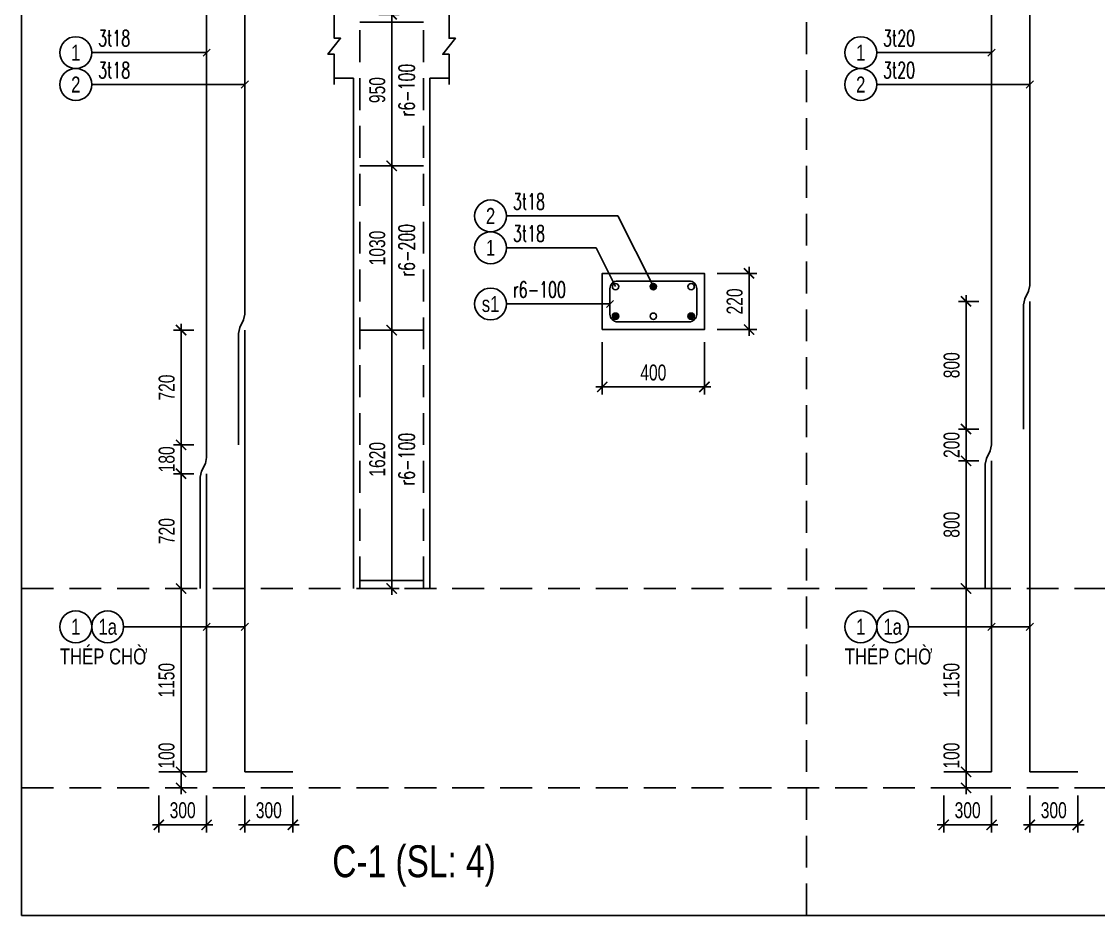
# Model space of a CAD drawing. Header units: millimetres. Extents: x -529861 to -223882, y -171969 to 61504.
# Drawn here: x -470035 to -465816, y -80713 to -77210 of the extents above; entities that cross this region are included whole.
import ezdxf
from ezdxf.enums import TextEntityAlignment as Align

# ---------------------------------------------------------------- set-up
doc = ezdxf.new("R2010")
doc.units = ezdxf.units.MM
doc.header["$LTSCALE"] = 5000
doc.linetypes.add('HIDDEN', pattern=[0.375, 0.25, -0.125])
doc.layers.get('Defpoints').update_dxf_attribs({"color": 143})
for name, color, linetype in [('KC_DIM', 1, 'Continuous'), ('KCS_BORDER', 3, 'Continuous'), ('KCS_CHI', 1, 'Continuous'), ('KCS_DIM', 1, 'Continuous'), ('KCS_HIDDEN', 8, 'HIDDEN'), ('KCS_SOTHEP_CIRCLE', 1, 'Continuous'), ('KCS_SOTHEP_TEXT', 2, 'Continuous'), ('KCS_STEEL', 4, 'Continuous'), ('KCS_STEEL_HIDDEN', 4, 'HIDDEN'), ('KCS_STEEL_SNODE', 6, 'Continuous'), ('KCS_TEXT', 2, 'Continuous'), ('KCS_TEXT_TCK', 4, 'Continuous')]:
    doc.layers.add(name, color=color, linetype=linetype)
doc.styles.add('KCS_BIGTEXT', font='arial.ttf', dxfattribs={"width": 0.75})
doc.styles.add('KCS_SMTEXT', font='arial.ttf', dxfattribs={"width": 0.7})
doc.styles.add('vnsimpli', font='vnsimli.shx', dxfattribs={"width": 0.65})
doc.dimstyles.new('KCS_DIM25', dxfattribs={"dimscale": 25, "dimtxt": 2.5, "dimasz": 1.6, "dimexe": 1.2, "dimexo": 0, "dimgap": 1, "dimtad": 1, "dimdec": 0, "dimzin": 0, "dimdsep": 46, "dimtxsty": 'KCS_SMTEXT', "dimblk": 'ARCHTICK', "dimcen": 0, "dimdle": 1, "dimclrd": 256, "dimclre": 256, "dimclrt": 2, "dimadec": 0, "dimazin": 0, "dimtfac": 1, "dimtdec": 0, "dimtix": 1, "dimtmove": 2, "dimatfit": 3, "dimfxl": 1, "dimtolj": 1, "dimtzin": 0, "dimarcsym": 0})
doc.dimstyles.new('KCS_DIM25_40', dxfattribs={"dimtxt": 62.5, "dimasz": 40, "dimexe": 30, "dimexo": 0, "dimgap": 25, "dimtad": 1, "dimdec": 0, "dimlfac": 1.6, "dimzin": 13, "dimdsep": 46, "dimtxsty": 'KCS_SMTEXT', "dimblk": 'ARCHTICK', "dimblk1": 'ARCHTICK', "dimcen": 0, "dimdle": 25, "dimclrt": 2, "dimadec": 0, "dimazin": 0, "dimtfac": 1, "dimtdec": 0, "dimtix": 1, "dimtmove": 2, "dimatfit": 3, "dimfxl": 1, "dimtolj": 1, "dimtzin": 13, "dimarcsym": 0})

# ---------------------------------------------------------------- blocks, each defined once
blk = doc.blocks.new('_ArchTick')
at = {"color": 0, "linetype": 'ByBlock', "const_width": 0.15}
blk.add_lwpolyline([(-0.5, -0.5), (0.5, 0.5)], dxfattribs=at)
blk = doc.blocks.new('*D1072')
at = {"layer": 'Defpoints', "color": 0, "linetype": 'ByBlock', "ltscale": 1500, "transparency": 16777216}
for p in [(-469409.7, -78982.1), (-469359.7, -78982.1), (-469359.7, -79432.1)]:
    blk.add_point(p, dxfattribs=at)
at = {"layer": 'KCS_DIM', "color": 0, "linetype": 'ByBlock', "lineweight": -2, "ltscale": 1500, "transparency": 16777216}
for p, q in [((-469409.7, -79457.1), (-469409.7, -78957.1)), ((-469359.7, -78982.1), (-469439.7, -78982.1)), ((-469359.7, -79432.1), (-469439.7, -79432.1))]:
    blk.add_line(p, q, dxfattribs=at)
at = {"layer": 'KCS_DIM', "color": 0, "linetype": 'ByBlock', "lineweight": -2, "ltscale": 1500, "transparency": 16777216, "xscale": 40, "yscale": 40, "zscale": 40}
for p, rotation in [((-469409.7, -78982.1), 90), ((-469409.7, -79432.1), 270)]:
    blk.add_blockref('_ArchTick', p, dxfattribs=dict(at, rotation=rotation))
at = {"layer": 'KCS_DIM', "color": 2, "linetype": 'ByBlock', "ltscale": 1500, "transparency": 16777216, "insert": (-469465.9, -79207.1), "char_height": 62.5, "attachment_point": 5, "rotation": 90, "style": 'KCS_SMTEXT'}
blk.add_mtext('\\A1;720', dxfattribs=at)
blk = doc.blocks.new('*D1073')
at = {"layer": 'Defpoints', "color": 0, "linetype": 'ByBlock', "ltscale": 1500, "transparency": 16777216}
for p in [(-469409.7, -78869.6), (-469359.7, -78869.6), (-469359.7, -78982.1)]:
    blk.add_point(p, dxfattribs=at)
at = {"layer": 'KCS_DIM', "color": 0, "linetype": 'ByBlock', "lineweight": -2, "ltscale": 1500, "transparency": 16777216}
for p, q in [((-469409.7, -78869.6), (-469409.7, -78829.6)), ((-469359.7, -78869.6), (-469439.7, -78869.6)), ((-469409.7, -78982.1), (-469409.7, -78869.6)), ((-469359.7, -78982.1), (-469439.7, -78982.1)), ((-469409.7, -78982.1), (-469409.7, -79022.1))]:
    blk.add_line(p, q, dxfattribs=at)
at = {"layer": 'KCS_DIM', "color": 0, "linetype": 'ByBlock', "lineweight": -2, "ltscale": 1500, "transparency": 16777216, "xscale": 40, "yscale": 40, "zscale": 40}
for p, rotation in [((-469409.7, -78869.6), 270), ((-469409.7, -78982.1), 90)]:
    blk.add_blockref('_ArchTick', p, dxfattribs=dict(at, rotation=rotation))
at = {"layer": 'KCS_DIM', "color": 2, "linetype": 'ByBlock', "ltscale": 1500, "transparency": 16777216, "insert": (-469465.9, -78925.9), "char_height": 62.5, "attachment_point": 5, "rotation": 90, "style": 'KCS_SMTEXT'}
blk.add_mtext('\\A1;180', dxfattribs=at)
blk = doc.blocks.new('*D1074')
at = {"layer": 'Defpoints', "color": 0, "linetype": 'ByBlock', "ltscale": 1500, "transparency": 16777216}
for p in [(-469409.7, -78419.6), (-469359.7, -78419.6), (-469359.7, -78869.6)]:
    blk.add_point(p, dxfattribs=at)
at = {"layer": 'KCS_DIM', "color": 0, "linetype": 'ByBlock', "lineweight": -2, "ltscale": 1500, "transparency": 16777216}
for p, q in [((-469359.7, -78419.6), (-469439.7, -78419.6)), ((-469409.7, -78894.6), (-469409.7, -78394.6)), ((-469359.7, -78869.6), (-469439.7, -78869.6))]:
    blk.add_line(p, q, dxfattribs=at)
at = {"layer": 'KCS_DIM', "color": 0, "linetype": 'ByBlock', "lineweight": -2, "ltscale": 1500, "transparency": 16777216, "xscale": 40, "yscale": 40, "zscale": 40}
for p, rotation in [((-469409.7, -78419.6), 90), ((-469409.7, -78869.6), 270)]:
    blk.add_blockref('_ArchTick', p, dxfattribs=dict(at, rotation=rotation))
at = {"layer": 'KCS_DIM', "color": 2, "linetype": 'ByBlock', "ltscale": 1500, "transparency": 16777216, "insert": (-469465.9, -78644.6), "char_height": 62.5, "attachment_point": 5, "rotation": 90, "style": 'KCS_SMTEXT'}
blk.add_mtext('\\A1;720', dxfattribs=at)
blk = doc.blocks.new('*D1075')
at = {"layer": 'Defpoints', "color": 0, "linetype": 'ByBlock', "ltscale": 1500, "transparency": 16777216}
for p in [(-468634.7, -78419.6), (-468584.7, -78419.6), (-468634.7, -79432.1)]:
    blk.add_point(p, dxfattribs=at)
at = {"layer": 'KCS_DIM', "color": 0, "linetype": 'ByBlock', "lineweight": -2, "ltscale": 1500, "transparency": 16777216}
for p, q in [((-468634.7, -78419.6), (-468554.7, -78419.6)), ((-468584.7, -79457.1), (-468584.7, -78394.6)), ((-468634.7, -79432.1), (-468554.7, -79432.1))]:
    blk.add_line(p, q, dxfattribs=at)
at = {"layer": 'KCS_DIM', "color": 0, "linetype": 'ByBlock', "lineweight": -2, "ltscale": 1500, "transparency": 16777216, "xscale": 40, "yscale": 40, "zscale": 40}
for p, rotation in [((-468584.7, -78419.6), 90), ((-468584.7, -79432.1), 270)]:
    blk.add_blockref('_ArchTick', p, dxfattribs=dict(at, rotation=rotation))
at = {"layer": 'KCS_DIM', "color": 2, "linetype": 'ByBlock', "ltscale": 1500, "transparency": 16777216, "insert": (-468640.9, -78925.9), "char_height": 62.5, "attachment_point": 5, "rotation": 90, "style": 'KCS_SMTEXT'}
blk.add_mtext('\\A1;1620', dxfattribs=at)
blk = doc.blocks.new('*D1076')
at = {"layer": 'Defpoints', "color": 0, "linetype": 'ByBlock', "ltscale": 1500, "transparency": 16777216}
for p in [(-468634.7, -77182.1), (-468634.7, -77775.9), (-468584.7, -77775.9)]:
    blk.add_point(p, dxfattribs=at)
at = {"layer": 'KCS_DIM', "color": 0, "linetype": 'ByBlock', "lineweight": -2, "ltscale": 1500, "transparency": 16777216}
for p, q in [((-468584.7, -77157.1), (-468584.7, -77800.9)), ((-468634.7, -77182.1), (-468554.7, -77182.1)), ((-468634.7, -77775.9), (-468554.7, -77775.9))]:
    blk.add_line(p, q, dxfattribs=at)
at = {"layer": 'KCS_DIM', "color": 0, "linetype": 'ByBlock', "lineweight": -2, "ltscale": 1500, "transparency": 16777216, "xscale": 40, "yscale": 40, "zscale": 40}
for p, rotation in [((-468584.7, -77182.1), 90), ((-468584.7, -77775.9), 270)]:
    blk.add_blockref('_ArchTick', p, dxfattribs=dict(at, rotation=rotation))
at = {"layer": 'KCS_DIM', "color": 2, "linetype": 'ByBlock', "ltscale": 1500, "transparency": 16777216, "insert": (-468640.9, -77479), "char_height": 62.5, "attachment_point": 5, "rotation": 90, "style": 'KCS_SMTEXT'}
blk.add_mtext('\\A1;950', dxfattribs=at)
blk = doc.blocks.new('*D1077')
at = {"layer": 'Defpoints', "color": 0, "linetype": 'ByBlock', "ltscale": 1500, "transparency": 16777216}
for p in [(-468634.7, -77775.9), (-468584.7, -77775.9), (-468634.7, -78419.6)]:
    blk.add_point(p, dxfattribs=at)
at = {"layer": 'KCS_DIM', "color": 0, "linetype": 'ByBlock', "lineweight": -2, "ltscale": 1500, "transparency": 16777216}
for p, q in [((-468584.7, -78444.6), (-468584.7, -77750.9)), ((-468634.7, -77775.9), (-468554.7, -77775.9)), ((-468634.7, -78419.6), (-468554.7, -78419.6))]:
    blk.add_line(p, q, dxfattribs=at)
at = {"layer": 'KCS_DIM', "color": 0, "linetype": 'ByBlock', "lineweight": -2, "ltscale": 1500, "transparency": 16777216, "xscale": 40, "yscale": 40, "zscale": 40}
for p, rotation in [((-468584.7, -77775.9), 90), ((-468584.7, -78419.6), 270)]:
    blk.add_blockref('_ArchTick', p, dxfattribs=dict(at, rotation=rotation))
at = {"layer": 'KCS_DIM', "color": 2, "linetype": 'ByBlock', "ltscale": 1500, "transparency": 16777216, "insert": (-468640.9, -78097.8), "char_height": 62.5, "attachment_point": 5, "rotation": 90, "style": 'KCS_SMTEXT'}
blk.add_mtext('\\A1;1030', dxfattribs=at)
blk = doc.blocks.new('*D1078')
at = {"layer": 'Defpoints', "color": 0, "linetype": 'ByBlock', "ltscale": 1500, "transparency": 16777216}
for p in [(-467759.7, -78467.1), (-467359.7, -78467.1), (-467359.7, -78642.1)]:
    blk.add_point(p, dxfattribs=at)
at = {"layer": 'KCS_DIM', "linetype": 'ByBlock', "lineweight": -2, "ltscale": 1500, "transparency": 16777216}
for p, q in [((-467759.7, -78467.1), (-467759.7, -78672.1)), ((-467359.7, -78467.1), (-467359.7, -78672.1)), ((-467784.7, -78642.1), (-467334.7, -78642.1))]:
    blk.add_line(p, q, dxfattribs=at)
at = {"layer": 'KCS_DIM', "linetype": 'ByBlock', "lineweight": -2, "ltscale": 1500, "transparency": 16777216, "xscale": 40, "yscale": 40, "zscale": 40, "rotation": 180}
blk.add_blockref('_ArchTick', (-467759.7, -78642.1), dxfattribs=at)
at = {"layer": 'KCS_DIM', "linetype": 'ByBlock', "lineweight": -2, "ltscale": 1500, "transparency": 16777216, "xscale": 40, "yscale": 40, "zscale": 40}
blk.add_blockref('_ArchTick', (-467359.7, -78642.1), dxfattribs=at)
at = {"layer": 'KCS_DIM', "color": 2, "linetype": 'ByBlock', "ltscale": 1500, "transparency": 16777216, "insert": (-467559.7, -78585.9), "char_height": 62.5, "attachment_point": 5, "style": 'KCS_SMTEXT'}
blk.add_mtext('\\A1;400', dxfattribs=at)
blk = doc.blocks.new('*D1079')
at = {"layer": 'Defpoints', "color": 0, "linetype": 'ByBlock', "ltscale": 1500, "transparency": 16777216}
for p in [(-467309.7, -78197.1), (-467184.7, -78197.1), (-467309.7, -78417.1)]:
    blk.add_point(p, dxfattribs=at)
at = {"layer": 'KCS_DIM', "linetype": 'ByBlock', "lineweight": -2, "ltscale": 1500, "transparency": 16777216}
for p, q in [((-467184.7, -78442.1), (-467184.7, -78172.1)), ((-467309.7, -78197.1), (-467154.7, -78197.1)), ((-467309.7, -78417.1), (-467154.7, -78417.1))]:
    blk.add_line(p, q, dxfattribs=at)
at = {"layer": 'KCS_DIM', "linetype": 'ByBlock', "lineweight": -2, "ltscale": 1500, "transparency": 16777216, "xscale": 40, "yscale": 40, "zscale": 40}
for p, rotation in [((-467184.7, -78197.1), 90), ((-467184.7, -78417.1), 270)]:
    blk.add_blockref('_ArchTick', p, dxfattribs=dict(at, rotation=rotation))
at = {"layer": 'KCS_DIM', "color": 2, "linetype": 'ByBlock', "ltscale": 1500, "transparency": 16777216, "insert": (-467240.9, -78307.1), "char_height": 62.5, "attachment_point": 5, "rotation": 90, "style": 'KCS_SMTEXT'}
blk.add_mtext('\\A1;220', dxfattribs=at)
blk = doc.blocks.new('KC_SNODE')
at = {"layer": 'KCS_STEEL_SNODE'}
blk.add_hatch(color=256, dxfattribs=at).paths.add_polyline_path([(12.5, 0, 1), (-12.5, 0, 1)])
blk.add_circle((0, 0), 12.5, dxfattribs=at)
blk = doc.blocks.new('KC_SNODE_2')
at = {"layer": 'KCS_STEEL_SNODE', "color": 3}
blk.add_circle((0, 0), 12.5, dxfattribs=at)
blk = doc.blocks.new('*D1096')
at = {"layer": 'Defpoints', "color": 0, "linetype": 'ByBlock', "ltscale": 1500, "transparency": 16777216}
for p in [(-466334.7, -78932.1), (-466284.7, -78932.1), (-466284.7, -79432.1)]:
    blk.add_point(p, dxfattribs=at)
at = {"layer": 'KCS_DIM', "color": 0, "linetype": 'ByBlock', "lineweight": -2, "ltscale": 1500, "transparency": 16777216}
for p, q in [((-466284.7, -78932.1), (-466364.7, -78932.1)), ((-466334.7, -79457.1), (-466334.7, -78907.1)), ((-466284.7, -79432.1), (-466364.7, -79432.1))]:
    blk.add_line(p, q, dxfattribs=at)
at = {"layer": 'KCS_DIM', "color": 0, "linetype": 'ByBlock', "lineweight": -2, "ltscale": 1500, "transparency": 16777216, "xscale": 40, "yscale": 40, "zscale": 40}
for p, rotation in [((-466334.7, -78932.1), 90), ((-466334.7, -79432.1), 270)]:
    blk.add_blockref('_ArchTick', p, dxfattribs=dict(at, rotation=rotation))
at = {"layer": 'KCS_DIM', "color": 2, "linetype": 'ByBlock', "ltscale": 1500, "transparency": 16777216, "insert": (-466390.9, -79182.1), "char_height": 62.5, "attachment_point": 5, "rotation": 90, "style": 'KCS_SMTEXT'}
blk.add_mtext('\\A1;800', dxfattribs=at)
blk = doc.blocks.new('*D1097')
at = {"layer": 'Defpoints', "color": 0, "linetype": 'ByBlock', "ltscale": 1500, "transparency": 16777216}
for p in [(-466334.7, -78807.1), (-466284.7, -78807.1), (-466284.7, -78932.1)]:
    blk.add_point(p, dxfattribs=at)
at = {"layer": 'KCS_DIM', "color": 0, "linetype": 'ByBlock', "lineweight": -2, "ltscale": 1500, "transparency": 16777216}
for p, q in [((-466334.7, -78807.1), (-466334.7, -78767.1)), ((-466284.7, -78807.1), (-466364.7, -78807.1)), ((-466334.7, -78932.1), (-466334.7, -78807.1)), ((-466284.7, -78932.1), (-466364.7, -78932.1)), ((-466334.7, -78932.1), (-466334.7, -78972.1))]:
    blk.add_line(p, q, dxfattribs=at)
at = {"layer": 'KCS_DIM', "color": 0, "linetype": 'ByBlock', "lineweight": -2, "ltscale": 1500, "transparency": 16777216, "xscale": 40, "yscale": 40, "zscale": 40}
for p, rotation in [((-466334.7, -78807.1), 270), ((-466334.7, -78932.1), 90)]:
    blk.add_blockref('_ArchTick', p, dxfattribs=dict(at, rotation=rotation))
at = {"layer": 'KCS_DIM', "color": 2, "linetype": 'ByBlock', "ltscale": 1500, "transparency": 16777216, "insert": (-466390.9, -78869.6), "char_height": 62.5, "attachment_point": 5, "rotation": 90, "style": 'KCS_SMTEXT'}
blk.add_mtext('\\A1;200', dxfattribs=at)
blk = doc.blocks.new('*D1098')
at = {"layer": 'Defpoints', "color": 0, "linetype": 'ByBlock', "ltscale": 1500, "transparency": 16777216}
for p in [(-466334.7, -78307.1), (-466284.7, -78307.1), (-466284.7, -78807.1)]:
    blk.add_point(p, dxfattribs=at)
at = {"layer": 'KCS_DIM', "color": 0, "linetype": 'ByBlock', "lineweight": -2, "ltscale": 1500, "transparency": 16777216}
for p, q in [((-466334.7, -78832.1), (-466334.7, -78282.1)), ((-466284.7, -78307.1), (-466364.7, -78307.1)), ((-466284.7, -78807.1), (-466364.7, -78807.1))]:
    blk.add_line(p, q, dxfattribs=at)
at = {"layer": 'KCS_DIM', "color": 0, "linetype": 'ByBlock', "lineweight": -2, "ltscale": 1500, "transparency": 16777216, "xscale": 40, "yscale": 40, "zscale": 40}
for p, rotation in [((-466334.7, -78307.1), 90), ((-466334.7, -78807.1), 270)]:
    blk.add_blockref('_ArchTick', p, dxfattribs=dict(at, rotation=rotation))
at = {"layer": 'KCS_DIM', "color": 2, "linetype": 'ByBlock', "ltscale": 1500, "transparency": 16777216, "insert": (-466390.9, -78557.1), "char_height": 62.5, "attachment_point": 5, "rotation": 90, "style": 'KCS_SMTEXT'}
blk.add_mtext('\\A1;800', dxfattribs=at)
blk = doc.blocks.new('*D1823')
at = {"layer": 'Defpoints', "color": 0, "linetype": 'ByBlock', "ltscale": 1500, "transparency": 16777216}
for p in [(-446935.5, -79914.2), (-446985.5, -80633), (-446935.5, -80633)]:
    blk.add_point(p, dxfattribs=at)
at = {"layer": 'KCS_DIM', "color": 1, "linetype": 'ByBlock', "lineweight": -2, "ltscale": 1500, "transparency": 16777216}
for p, q in [((-446985.5, -79889.2), (-446985.5, -80658)), ((-446935.5, -79914.2), (-447015.5, -79914.2)), ((-446935.5, -80633), (-447015.5, -80633))]:
    blk.add_line(p, q, dxfattribs=at)
at = {"layer": 'KCS_DIM', "color": 1, "linetype": 'ByBlock', "lineweight": -2, "ltscale": 1500, "transparency": 16777216, "xscale": 40, "yscale": 40, "zscale": 40}
for p, rotation in [((-446985.5, -79914.2), 90), ((-446985.5, -80633), 270)]:
    blk.add_blockref('_ArchTick', p, dxfattribs=dict(at, rotation=rotation))
at = {"layer": 'KCS_DIM', "color": 2, "linetype": 'ByBlock', "ltscale": 1500, "transparency": 16777216, "insert": (-447042.4, -80273.6), "char_height": 62.5, "attachment_point": 5, "rotation": 90, "style": 'KCS_SMTEXT'}
blk.add_mtext('\\A1;1150', dxfattribs=at)
blk = doc.blocks.new('*D1824')
at = {"layer": 'Defpoints', "color": 0, "linetype": 'ByBlock', "ltscale": 1500, "transparency": 16777216}
for p in [(-446935.5, -80633), (-446985.5, -80695.5), (-446935.5, -80695.5)]:
    blk.add_point(p, dxfattribs=at)
at = {"layer": 'KCS_DIM', "color": 1, "linetype": 'ByBlock', "lineweight": -2, "ltscale": 1500, "transparency": 16777216}
for p, q in [((-446985.5, -80608), (-446985.5, -80720.5)), ((-446935.5, -80633), (-447015.5, -80633)), ((-446935.5, -80695.5), (-447015.5, -80695.5))]:
    blk.add_line(p, q, dxfattribs=at)
at = {"layer": 'KCS_DIM', "color": 1, "linetype": 'ByBlock', "lineweight": -2, "ltscale": 1500, "transparency": 16777216, "xscale": 40, "yscale": 40, "zscale": 40}
for p, rotation in [((-446985.5, -80633), 90), ((-446985.5, -80695.5), 270)]:
    blk.add_blockref('_ArchTick', p, dxfattribs=dict(at, rotation=rotation))
at = {"layer": 'KCS_DIM', "color": 2, "linetype": 'ByBlock', "ltscale": 1500, "transparency": 16777216, "insert": (-447042.4, -80568.9), "char_height": 62.5, "attachment_point": 5, "rotation": 90, "style": 'KCS_SMTEXT'}
blk.add_mtext('\\A1;100', dxfattribs=at)
blk = doc.blocks.new('*D1825')
at = {"layer": 'Defpoints', "color": 0, "linetype": 'ByBlock', "ltscale": 1500, "transparency": 16777216}
for p in [(-447073, -80725.6), (-446885.5, -80725.6), (-446885.5, -80840.4)]:
    blk.add_point(p, dxfattribs=at)
at = {"layer": 'KCS_DIM', "color": 1, "linetype": 'ByBlock', "lineweight": -2, "ltscale": 1500, "transparency": 16777216}
for p, q in [((-447073, -80725.6), (-447073, -80870.4)), ((-446885.5, -80725.6), (-446885.5, -80870.4)), ((-447098, -80840.4), (-446860.5, -80840.4))]:
    blk.add_line(p, q, dxfattribs=at)
at = {"layer": 'KCS_DIM', "color": 1, "linetype": 'ByBlock', "lineweight": -2, "ltscale": 1500, "transparency": 16777216, "xscale": 40, "yscale": 40, "zscale": 40, "rotation": 180}
blk.add_blockref('_ArchTick', (-447073, -80840.4), dxfattribs=at)
at = {"layer": 'KCS_DIM', "color": 1, "linetype": 'ByBlock', "lineweight": -2, "ltscale": 1500, "transparency": 16777216, "xscale": 40, "yscale": 40, "zscale": 40}
blk.add_blockref('_ArchTick', (-446885.5, -80840.4), dxfattribs=at)
at = {"layer": 'KCS_DIM', "color": 2, "linetype": 'ByBlock', "ltscale": 1500, "transparency": 16777216, "insert": (-446979.3, -80783.4), "char_height": 62.5, "attachment_point": 5, "style": 'KCS_SMTEXT'}
blk.add_mtext('\\A1;300', dxfattribs=at)
blk = doc.blocks.new('*D1826')
at = {"layer": 'Defpoints', "color": 0, "linetype": 'ByBlock', "ltscale": 1500, "transparency": 16777216}
for p in [(-446735.5, -80725.6), (-446548, -80725.6), (-446548, -80840.4)]:
    blk.add_point(p, dxfattribs=at)
at = {"layer": 'KCS_DIM', "color": 1, "linetype": 'ByBlock', "lineweight": -2, "ltscale": 1500, "transparency": 16777216}
for p, q in [((-446735.5, -80725.6), (-446735.5, -80870.4)), ((-446548, -80725.6), (-446548, -80870.4)), ((-446760.5, -80840.4), (-446523, -80840.4))]:
    blk.add_line(p, q, dxfattribs=at)
at = {"layer": 'KCS_DIM', "color": 1, "linetype": 'ByBlock', "lineweight": -2, "ltscale": 1500, "transparency": 16777216, "xscale": 40, "yscale": 40, "zscale": 40, "rotation": 180}
blk.add_blockref('_ArchTick', (-446735.5, -80840.4), dxfattribs=at)
at = {"layer": 'KCS_DIM', "color": 1, "linetype": 'ByBlock', "lineweight": -2, "ltscale": 1500, "transparency": 16777216, "xscale": 40, "yscale": 40, "zscale": 40}
blk.add_blockref('_ArchTick', (-446548, -80840.4), dxfattribs=at)
at = {"layer": 'KCS_DIM', "color": 2, "linetype": 'ByBlock', "ltscale": 1500, "transparency": 16777216, "insert": (-446641.8, -80783.4), "char_height": 62.5, "attachment_point": 5, "style": 'KCS_SMTEXT'}
blk.add_mtext('\\A1;300', dxfattribs=at)
blk = doc.blocks.new('cocot')
at = {"layer": 'KCS_CHI', "linetype": 'ByBlock', "ltscale": 1500}
blk.add_line((-447210.51, -80064.2), (-446735.51, -80064.2), dxfattribs=at)
at = {"layer": 'KCS_CHI', "color": 3, "linetype": 'ByBlock', "ltscale": 1500}
for p, q in [((-446899.57, -80078.27), (-446871.45, -80050.14)), ((-446749.57, -80078.27), (-446721.45, -80050.14))]:
    blk.add_line(p, q, dxfattribs=at)
at = {"layer": 'KCS_SOTHEP_CIRCLE', "color": 1, "linetype": 'ByBlock', "ltscale": 1500}
for centre in [(-447398.01, -80064.2), (-447273.01, -80064.2)]:
    blk.add_circle(centre, 62.5, dxfattribs=at)
at = {"layer": 'KCS_STEEL_HIDDEN', "linetype": 'ByBlock', "ltscale": 1500}
for p, q in [((-446885.51, -80632.95), (-446885.51, -79914.2)), ((-446735.51, -80632.95), (-446735.51, -79914.2)), ((-446885.51, -80632.95), (-447073.01, -80632.95)), ((-446548.01, -80632.95), (-446735.51, -80632.95))]:
    blk.add_line(p, q, dxfattribs=at)
at = {"layer": 'KCS_SOTHEP_TEXT', "linetype": 'ByBlock', "ltscale": 1500, "style": 'KCS_SMTEXT', "width": 0.75}
for s, p in [('1', (-447398.01, -80064.2)), ('1a', (-447273.01, -80064.2))]:
    blk.add_text(s, height=62.5, dxfattribs=at).set_placement(p, align=Align.MIDDLE_CENTER)
at = {"layer": 'KCS_TEXT', "linetype": 'ByBlock', "ltscale": 1500, "style": 'KCS_BIGTEXT', "width": 0.75}
blk.add_text('THÉP CHỜ', height=62.5, dxfattribs=at).set_placement((-447460.51, -80211.77))
at = {"layer": 'KCS_DIM', "linetype": 'ByBlock', "ltscale": 1500}
dim = blk.add_linear_dim(base=(-446985.51, -80632.95), p1=(-446935.51, -79914.2), p2=(-446935.51, -80632.95), angle=90, dimstyle='KCS_DIM25_40', dxfattribs=at)
dim.commit()
dim.dimension.update_dxf_attribs({"geometry": '*D1823', "text_midpoint": (-447042.42, -80273.58)})
dim = blk.add_linear_dim(base=(-446985.51, -80695.45), p1=(-446935.51, -80632.95), p2=(-446935.51, -80695.45), angle=90, dimstyle='KCS_DIM25_40', dxfattribs=at)
dim.commit()
dim.dimension.update_dxf_attribs({"geometry": '*D1824', "text_midpoint": (-447042.42, -80568.88), "dimtype": 128})
for base, p1, p2, picture, middle in [((-446885.51, -80840.36), (-447073.01, -80725.61), (-446885.51, -80725.61), '*D1825', (-446979.26, -80783.43)), ((-446548.01, -80840.36), (-446735.51, -80725.61), (-446548.01, -80725.61), '*D1826', (-446641.76, -80783.43))]:
    dim = blk.add_linear_dim(base=base, p1=p1, p2=p2, dimstyle='KCS_DIM25_40', dxfattribs=at)
    dim.commit()
    dim.dimension.update_dxf_attribs({"geometry": picture, "text_midpoint": middle})

msp = doc.modelspace()

# ---------------------------------------------------------------- linework, layer by layer
at = {"layer": 'KCS_BORDER', "linetype": 'ByBlock', "ltscale": 1500}
for p, q in [((-470034.65, -80713.39), (-470034.65, -73057.14)), ((-468809.65, -77432.14), (-468734.65, -77432.14)), ((-468734.65, -79432.14), (-468734.65, -77432.14)), ((-468434.65, -77432.14), (-468359.65, -77432.14)), ((-468434.65, -79432.14), (-468434.65, -77432.14)), ((-470034.65, -80713.39), (-463184.65, -80713.39))]:
    msp.add_line(p, q, dxfattribs=at)
at = {"layer": 'KCS_BORDER', "color": 1, "linetype": 'ByBlock', "ltscale": 1500}
for points in [[(-468809.65, -77457.14), (-468809.65, -77338.39), (-468834.65, -77338.39), (-468784.65, -77275.89), (-468809.65, -77275.89), (-468809.65, -77157.14)], [(-468359.65, -77457.14), (-468359.65, -77338.39), (-468384.65, -77338.39), (-468334.65, -77275.89), (-468359.65, -77275.89), (-468359.65, -77157.14)]]:
    msp.add_lwpolyline(points, dxfattribs=at)
at = {"layer": 'KCS_BORDER', "linetype": 'ByBlock', "ltscale": 1500}
msp.add_lwpolyline([(-467759.65, -78417.14), (-467359.65, -78417.14), (-467359.65, -78197.14), (-467759.65, -78197.14), (-467759.65, -78417.14)], dxfattribs=at)
at = {"layer": 'KCS_CHI', "color": 3, "linetype": 'ByBlock', "ltscale": 1500}
for p, q in [((-469323.72, -77346.2), (-469295.59, -77318.08)), ((-466248.72, -77346.2), (-466220.59, -77318.08)), ((-469173.72, -77471.2), (-469145.59, -77443.08)), ((-466098.72, -77471.2), (-466070.59, -77443.08)), ((-467743.72, -78331.2), (-467715.59, -78303.08))]:
    msp.add_line(p, q, dxfattribs=at)
at = {"layer": 'KCS_CHI', "linetype": 'ByBlock', "ltscale": 1500}
for p, q in [((-469759.65, -77332.14), (-469309.65, -77332.14)), ((-466684.65, -77332.14), (-466234.65, -77332.14)), ((-469759.65, -77457.14), (-469159.65, -77457.14)), ((-466684.65, -77457.14), (-466084.65, -77457.14)), ((-468134.65, -77972.14), (-467698.15, -77972.14)), ((-467559.65, -78249.14), (-467698.15, -77972.14)), ((-468134.65, -78097.14), (-467783.65, -78097.14)), ((-467707.65, -78249.14), (-467783.65, -78097.14)), ((-468134.65, -78317.14), (-467729.65, -78317.14))]:
    msp.add_line(p, q, dxfattribs=at)
at = {"layer": 'KCS_HIDDEN', "linetype": 'HIDDEN', "ltscale": 0.1}
for p, q in [((-466959.65, -80713.39), (-466959.65, -73057.14)), ((-470034.65, -79432.14), (-463184.65, -79432.14)), ((-470034.65, -80213.39), (-463184.65, -80213.39))]:
    msp.add_line(p, q, dxfattribs=at)
at = {"layer": 'KCS_SOTHEP_CIRCLE', "color": 1, "linetype": 'ByBlock', "ltscale": 1500}
for centre in [(-469822.15, -77332.14), (-466747.15, -77332.14), (-469822.15, -77457.14), (-466747.15, -77457.14), (-468197.15, -77972.14), (-468197.15, -78097.14), (-468197.15, -78317.14)]:
    msp.add_circle(centre, 62.5, dxfattribs=at)
at = {"layer": 'KCS_STEEL', "linetype": 'ByBlock', "ltscale": 1500}
for p, q in [((-468709.65, -77213.39), (-468459.65, -77213.39)), ((-468709.65, -77775.89), (-468459.65, -77775.89)), ((-466084.65, -79432.14), (-466084.65, -78307.14)), ((-469159.65, -79432.14), (-469159.65, -78419.64)), ((-468709.65, -78419.64), (-468459.65, -78419.64)), ((-466234.65, -79432.14), (-466234.65, -78932.14)), ((-469309.65, -79432.14), (-469309.65, -78982.14)), ((-468709.65, -79400.89), (-468459.65, -79400.89))]:
    msp.add_line(p, q, dxfattribs=at)
for points in [[(-466109.65, -78807.14), (-466109.65, -78320.14), (-466104.65, -78297.14), (-466089.65, -78267.14), (-466084.65, -78244.14), (-466084.65, -76057.14)], [(-469184.65, -78869.64), (-469184.65, -78432.64), (-469179.65, -78409.64), (-469164.65, -78379.64), (-469159.65, -78356.64), (-469159.65, -76169.64)], [(-466259.65, -79432.14), (-466259.65, -78945.14), (-466254.65, -78922.14), (-466239.65, -78892.14), (-466234.65, -78869.14), (-466234.65, -76682.14)], [(-469334.65, -79432.14), (-469334.65, -78995.14), (-469329.65, -78972.14), (-469314.65, -78942.14), (-469309.65, -78919.14), (-469309.65, -76732.14)]]:
    msp.add_lwpolyline(points, dxfattribs=at)
msp.add_lwpolyline([(-467729.65, -78257.14), (-467729.65, -78357.14, 0.4142136), (-467699.65, -78387.14), (-467419.65, -78387.14, 0.4142136), (-467389.65, -78357.14), (-467389.65, -78257.14, 0.4142136), (-467419.65, -78227.14), (-467699.65, -78227.14, 0.4142136), (-467729.65, -78257.14)], format="xyb", dxfattribs=at)
at = {"layer": 'KCS_STEEL_HIDDEN', "linetype": 'HIDDEN', "ltscale": 0.1}
for p, q in [((-468709.65, -79432.14), (-468709.65, -77182.14)), ((-468459.65, -79432.14), (-468459.65, -77182.14))]:
    msp.add_line(p, q, dxfattribs=at)

# ---------------------------------------------------------------- block references
at = {"layer": 'KC_DIM', "linetype": 'ByBlock'}
for p in [(-22424.14, 482.07), (-19349.14, 482.07)]:
    msp.add_blockref('cocot', p, dxfattribs=at)
at = {"layer": 'KCS_STEEL_SNODE', "linetype": 'ByBlock'}
for name, p in [('KC_SNODE_2', (-467707.65, -78249.14)), ('KC_SNODE', (-467559.65, -78249.14)), ('KC_SNODE_2', (-467411.65, -78249.14)), ('KC_SNODE', (-467707.65, -78365.14)), ('KC_SNODE_2', (-467559.65, -78365.14)), ('KC_SNODE', (-467411.65, -78365.14))]:
    msp.add_blockref(name, p, dxfattribs=at)

# ---------------------------------------------------------------- texts
at = {"layer": 'KCS_SOTHEP_TEXT', "linetype": 'ByBlock', "ltscale": 1500, "style": 'KCS_SMTEXT', "width": 0.75}
for s, p in [('1', (-469822.15, -77332.14)), ('1', (-466747.15, -77332.14)), ('2', (-469822.15, -77457.14)), ('2', (-466747.15, -77457.14)), ('2', (-468197.15, -77972.14)), ('1', (-468197.15, -78097.14)), ('s1', (-468197.15, -78317.14))]:
    msp.add_text(s, height=62.5, dxfattribs=at).set_placement(p, align=Align.MIDDLE_CENTER)
at = {"layer": 'KCS_TEXT', "linetype": 'ByBlock', "ltscale": 1500, "style": 'vnsimpli', "width": 0.65}
for s, p in [('3t18', (-469734.65, -77307.14)), ('3t20', (-466659.65, -77307.14)), ('3t18', (-469734.65, -77432.14)), ('3t20', (-466659.65, -77432.14)), ('3t18', (-468109.65, -77947.14)), ('3t18', (-468109.65, -78072.14)), ('r6-100', (-468109.65, -78292.14))]:
    msp.add_text(s, height=62.5, dxfattribs=at).set_placement(p)
for s, p in [('r6-100', (-468494.65, -77479.01)), ('r6-200', (-468494.65, -78106.86)), ('r6-100', (-468494.65, -78925.13))]:
    msp.add_text(s, height=62.5, rotation=90, dxfattribs=at).set_placement(p, align=Align.CENTER)
at = {"layer": 'KCS_TEXT_TCK', "linetype": 'ByBlock', "ltscale": 1500, "style": 'KCS_BIGTEXT', "width": 0.75}
msp.add_text('C-1 (SL: 4)', height=125, dxfattribs=at).set_placement((-468497.15, -80563.39), align=Align.CENTER)

# ---------------------------------------------------------------- dimensions: what is measured, and where the dimension line sits
at = {"layer": 'KCS_DIM', "linetype": 'ByBlock', "ltscale": 1500}
for p1, p2, distance, dimstyle, picture, middle in [((-468634.65, -77182.14), (-468634.65, -77775.89), 50, 'KCS_DIM25_40', '*D1076', (-468640.9, -77479.01)), ((-468634.65, -78419.64), (-468634.65, -77775.89), -50, 'KCS_DIM25_40', '*D1077', (-468640.9, -78097.76)), ((-467309.65, -78417.14), (-467309.65, -78197.14), -125, 'KCS_DIM25', '*D1079', (-467240.9, -78307.14)), ((-466284.65, -78807.14), (-466284.65, -78307.14), 50, 'KCS_DIM25_40', '*D1098', (-466390.9, -78557.14)), ((-469359.65, -78869.64), (-469359.65, -78419.64), 50, 'KCS_DIM25_40', '*D1074', (-469465.9, -78644.64)), ((-468634.65, -79432.14), (-468634.65, -78419.64), -50, 'KCS_DIM25_40', '*D1075', (-468640.9, -78925.89)), ((-467759.65, -78467.14), (-467359.65, -78467.14), -175, 'KCS_DIM25', '*D1078', (-467559.65, -78585.89)), ((-466284.65, -78932.14), (-466284.65, -78807.14), 50, 'KCS_DIM25_40', '*D1097', (-466390.9, -78869.64)), ((-469359.65, -78982.14), (-469359.65, -78869.64), 50, 'KCS_DIM25_40', '*D1073', (-469465.9, -78925.89)), ((-466284.65, -79432.14), (-466284.65, -78932.14), 50, 'KCS_DIM25_40', '*D1096', (-466390.9, -79182.14)), ((-469359.65, -79432.14), (-469359.65, -78982.14), 50, 'KCS_DIM25_40', '*D1072', (-469465.9, -79207.14))]:
    dim = msp.add_aligned_dim(p1=p1, p2=p2, distance=distance, dimstyle=dimstyle, dxfattribs=at)
    dim.commit()
    dim.dimension.update_dxf_attribs({"geometry": picture, "text_midpoint": middle})

doc.saveas('drawing.dxf')
